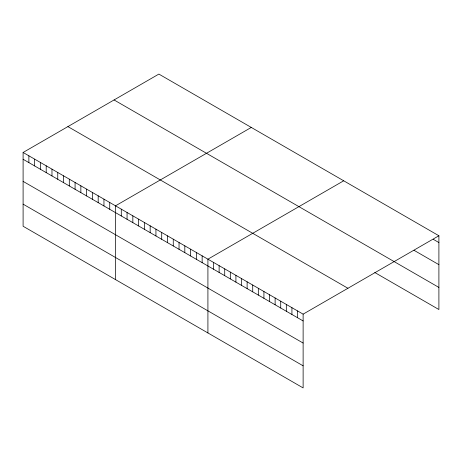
<?xml version="1.0" encoding="UTF-8"?>
<svg xmlns="http://www.w3.org/2000/svg" width="462" height="462" viewBox="0 0 462 462"><rect width="100%" height="100%" fill="white"/><g stroke="black" fill="none" stroke-linecap="round" stroke-linejoin="round"><path stroke-width="0.69" d="M23.1 152.472L303.124 314.143L303.124 387.918L23.1 226.247L23.1 152.472L158.876 74.082L438.9 235.753L438.9 309.528L374.803 272.522M251.282 127.437L115.506 205.821L115.506 279.597M343.693 180.786L207.917 259.176L207.917 332.946M303.124 314.143L438.9 235.753M433.298 239.328L438.9 242.562M414.01 250.288L438.9 264.657M114.068 99.954L438.9 287.428M67.908 126.605L347.932 288.276M23.1 159.275L303.124 320.946M23.1 181.375L303.124 343.047M23.1 204.146L303.124 365.817M297.528 310.909L297.528 317.712M291.926 307.675L291.926 314.478M286.325 304.441L286.325 311.249M280.723 301.207L280.723 308.015M275.121 297.973L275.121 304.781M269.525 294.744L269.525 301.547M263.923 291.51L263.923 298.313M258.322 288.276L258.322 295.079M252.72 285.042L252.72 291.845M247.124 281.808L247.124 288.611M241.522 278.574L241.522 285.377M235.92 275.34L235.92 282.143M230.319 272.106L230.319 278.915M224.717 268.872L224.717 275.681M219.121 265.638L219.121 272.447M213.519 262.41L213.519 269.213M202.142 255.838L202.142 262.647M196.367 252.506L196.367 259.309M190.592 249.168L190.592 255.977M184.817 245.836L184.817 252.639M179.042 242.504L179.042 249.307M173.262 239.166L173.262 245.975M167.487 235.834L167.487 242.637M161.712 232.496L161.712 239.304M155.937 229.164L155.937 235.967M150.162 225.831L150.162 232.634M144.387 222.493L144.387 229.302M138.612 219.161L138.612 225.964M132.837 215.823L132.837 222.632M127.062 212.491L127.062 219.294M121.287 209.159L121.287 215.962M109.731 202.489L109.731 209.292M103.956 199.157L103.956 205.96M98.181 195.819L98.181 202.622M92.406 192.487L92.406 199.289M86.631 189.149L86.631 195.957M80.856 185.816L80.856 192.619M75.081 182.484L75.081 189.287M69.306 179.146L69.306 185.949M63.531 175.814L63.531 182.617M57.756 172.476L57.756 179.285M51.975 169.144L51.975 175.947M46.2 165.812L46.2 172.615M40.425 162.474L40.425 169.277M34.65 159.142L34.65 165.945M28.875 155.804L28.875 162.612"/></g></svg>
